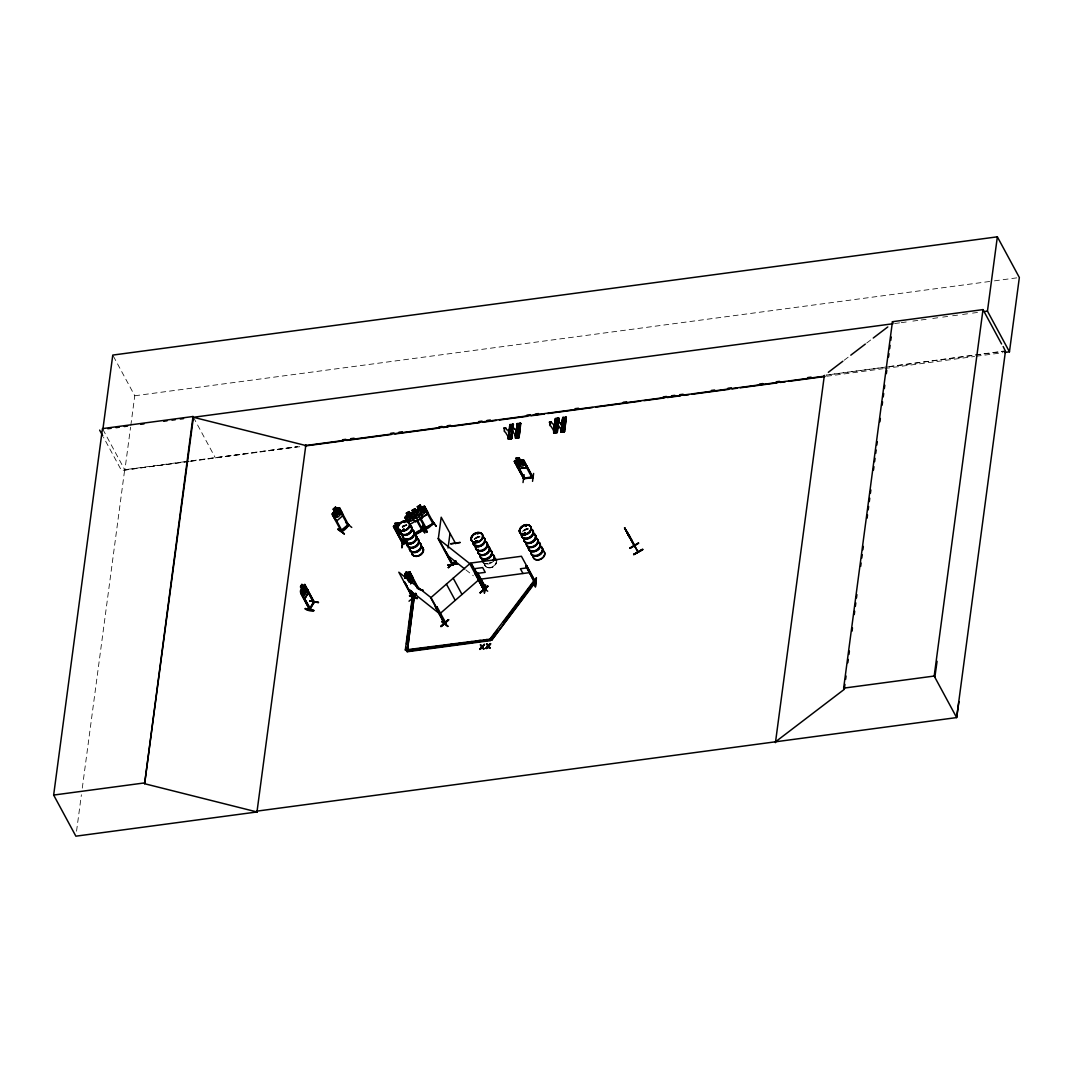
<?xml version="1.0" encoding="UTF-8"?>
<svg xmlns="http://www.w3.org/2000/svg" width="1073" height="1073" viewBox="0 0 1073 1073"><rect width="100%" height="100%" fill="white"/><g stroke="black" fill="none" stroke-linecap="round" stroke-linejoin="round"><path stroke-width="0.75" stroke-dasharray="5 3.75" d="M76.545 831.199L81.4 794.758M82.286 788.132L124.683 469.733L188.888 461.149M189.076 461.497L124.87 470.081L130.584 427.148M130.812 425.498L134.769 395.776L112.772 355.083M844.183 360.22L849.481 356.182M866.662 343.065L871.947 339.028M488.51 567.912L493.097 566.826L496.678 562.091A6.264 4.533 -28.4 0 1 490.053 567.845L485.948 566.987L483.252 562.292M491.595 567.51L493.097 566.812M188.861 461.35L121.464 470.47L103.545 437.328M190.511 461.122L297.543 446.636L190.538 460.934M886.942 366.886L826.009 375.121L887.492 366.912M888.578 366.658L1005.495 350.844M134.769 395.776L992.793 281.059M994.456 280.844L1019.35 277.518M894.641 323.536L899.603 322.866M901.266 322.651L906.242 321.98M912.868 321.095L919.494 320.21M921.157 319.982L926.133 319.325M932.759 318.44L941.048 317.326M942.698 317.112L950.986 315.998M952.65 315.77L960.939 314.671M962.588 314.443L970.877 313.343M972.54 313.115L977.503 312.458M889.155 366.684L1005.455 351.139M190.726 461.269L300.132 446.65M826.72 376.247L883.2 368.696M884.863 368.468L974.566 356.477M976.229 356.249L1002.812 352.695M484.996 563.647L483.883 563.017A6.358 4.587 -28.4 0 0 492.266 561.863M465.789 569.803L473.367 575.785M193.422 417.276L215.418 457.97M102.874 429.388L124.87 470.081M484.688 564.921L485.117 566.048M484.674 564.894L484.795 563.714A6.264 4.533 -28.4 0 0 490.053 567.845M475.433 538.646A6.358 4.587 -28.4 0 1 479.832 536.621M474.212 539.571A6.358 4.587 -28.4 0 1 479.711 536.393M474.145 539.343A6.264 4.533 -28.4 0 1 478.022 536.567M475.621 538.954A6.264 4.533 -28.4 0 1 479.966 536.956M496.41 561.876A6.237 4.507 -28.4 0 1 489.905 567.55A6.237 4.507 -28.4 0 1 484.701 563.446M492.359 562.078A6.264 4.533 -28.4 0 1 484.044 563.191M490.629 562.265A6.25 4.52 -28.4 0 1 489.14 562.936M487.611 563.312A6.25 4.52 -28.4 0 1 486.109 563.338M523.745 530.84A6.358 4.587 -28.4 0 1 528.157 528.815M523.624 530.612A6.358 4.587 -28.4 0 1 528.037 528.587M522.457 531.524A6.264 4.533 -28.4 0 1 527.889 528.385M523.946 531.148A6.25 4.52 -28.4 0 1 528.292 529.15M402.375 527.192A6.358 4.587 -28.4 0 1 406.788 525.166M402.254 526.95A6.358 4.587 -28.4 0 1 406.654 524.938M402.174 526.736A6.25 4.52 -28.4 0 1 406.506 524.751M402.563 527.487A6.264 4.533 -28.4 0 1 406.922 525.488M402.496 526.186L403.354 526.065L402.496 526.186"/><path stroke-width="1.5" d="M437.784 610.671L444.37 622.689C444.772 623.265 446.891 624.057 445.134 623.239L445.51 622.461L445.805 623.131M446.019 623.333L437.006 606.849L436.349 607.439L437.006 606.849M474.695 572.741L484.245 590.043L484.54 588.822M484.862 589.453L470.511 563.097L430.997 597.554L445.456 623.829M347.639 525.301L341.871 530.317L342.233 531.014M342.072 530.478L340.946 530.827L348.363 524.402M300.52 592.148L300.507 590.593L304.826 584.463L314.282 602.141C312.994 604.247 313.262 599.794 313.946 601.98L305.148 585.71L313.839 602.811L307.683 591.84M422.816 525.81C424.05 522.645 431.212 542.16 422.829 525.757L427.014 531.725M625.425 529.458L638.033 552.139L629.154 535.065M634.612 545.835L634.921 546.305M407.928 578.521L405.554 577.77L408.048 577.582L408.612 573.666L408.692 577.515C412.434 576.979 411.174 580.305 408.558 578.441L408.612 581.606M503.814 428.328L504.833 427.671M509.434 436.698L509.071 437.69M504.069 427.966L505.651 427.899L506.751 429.79A2.226 1.368 6.9 0 1 508.334 431.869L510.735 437.154C507.73 438.87 509.876 435.276 510.225 438.334M511.633 426.772L511.258 427.014M516.301 436.496L516.864 435.759L516.287 436.416M549.363 422.346L550.972 421.689L552.313 423.701A2.226 1.368 6.9 0 1 553.909 425.766L556.297 431.064M555.13 431.172L555.774 432.365L554.714 430.622L554.513 431.534L554.781 430.528L554.929 431.628M556.699 421.367L557.195 420.67M561.836 430.514L562.319 429.602M562.373 430.528L562.118 429.589M402.187 547.632L403.059 539.545M424.841 527.929L425.753 527.339L426.263 528.171L420.173 517.159M433.827 523.45L425.163 528.466L426.263 528.171M432.768 523.798C436.201 519.989 426.249 532.356 424.975 527.755L433.935 523.731L424.425 506.241L416.539 509.983L418.43 508.776L417.357 506.778L420.24 505.182L417.357 506.778M433.009 523.839L433.412 522.913L432.875 523.557M484.607 592.886L485.707 585.093M523.007 482.555L524.174 474.722M452.98 564.867C450.459 562.332 453.705 566.182 452.538 564.505L438.388 538.217L441.191 517.213L455.703 543.676L454.939 542.79M447.964 565.256L457.42 563.754L447.951 565.243M450.767 543.863L460.25 542.455L450.794 543.716M452.229 563.446L452.913 564.358L446.381 552.34M508.495 439.045L509.179 438.937L507.851 438.186L508.025 436.738L509.259 438.468M512.666 430.675L511.7 438.575L511.003 437.73L508.401 438.709L508.267 436.711M508.669 434.377L509.863 424.559L513.431 424.371L513.028 427.537L513.109 424.331M510.735 437.154L508.629 437.274M508.884 434.243L510.453 424.828M509.071 435.853L510.882 424.747M509.085 435.866L510.855 424.76M509.581 437.14L509.031 436.778M510.694 438.723L513.015 424.439M508.079 439.098L511.378 438.441L513.082 424.237L512.626 428.1L509.407 428.409L512.545 427.953M511.097 438.669L512.478 424.331M511.244 438.642L512.398 429.24L509.246 429.683L512.465 429.374M512.586 430.702L511.647 438.589L510.802 438.602M518.071 436.175L515.67 430.877A2.226 1.368 6.9 0 0 514.088 428.811L514.101 428.704M517.119 423.915L520.754 423.379L519.037 437.596L515.402 438.119L515.362 435.759L516.582 437.61M515.362 435.759L515.737 436.47L518.889 436.027L518.5 435.316L515.912 436.295L515.737 437.73L515.603 435.732M515.992 433.398L517.199 423.58L520.257 423.459M516.153 433.277L517.816 423.835M516.395 433.331L517.199 423.58M516.502 437.972L515.563 437.918L517.883 423.634L516.475 437.985L517.736 423.835M520.74 423.392L519.855 423.419L517.964 437.757L520.459 423.339M517.937 437.744L519.01 437.61L520.15 423.473M518.567 437.663L520.351 423.138M518.97 437.61L520.499 423.339M554.205 431.359L550.932 426.196A2.226 1.368 6.9 0 1 550.221 423.996L550.234 423.889M551.522 422.239L549.845 421.769M555.345 418.805L558.993 418.269L557.263 432.486L553.802 432.795L553.588 430.649L554.821 432.499M556.807 432.553L557.893 424.465L557.249 432.499L556.565 431.641L553.963 432.62L553.829 430.622M553.641 433.009L554.714 432.875L556.458 418.644L555.546 418.685L553.668 433.023L555.438 418.47L558.55 418.363M553.802 432.808L556.163 418.591L554.674 432.875M556.458 418.644L554.741 432.862M558.04 418.242L556.19 432.647L558.04 418.242L557.92 421.541M557.611 424.667L556.981 432.419M558.577 418.027L558.121 421.863L554.969 422.319L558.188 422.011M558.537 421.448L558.725 418.229M559.663 422.614A2.226 1.368 6.9 0 1 561.246 424.68L561.233 424.787A2.226 1.368 6.9 0 0 559.65 422.722L558.872 421.139M560.75 431.118L563.902 430.662L564.572 431.52L566.316 417.29L564.344 431.453L563.526 431.668L564.599 431.507L561.139 431.923L560.924 429.669L562.145 431.52M562.762 417.491L563.794 417.665L562.064 431.882L560.991 432.03L562.762 417.491L566.316 417.29M561.058 432.03L562.842 417.625L561.394 431.976M561.608 431.95L563.459 417.545M561.434 431.976L563.473 417.625M562.48 430.072L563.11 431.386L562.48 430.072L561.528 430.206M563.929 431.601L565.914 417.035L564.143 431.574M394.113 527.353L403.596 543.354M402.791 539.867L401.771 547.753M403.73 543.783L397.171 531.309M477.337 572.754L476.492 572.875L477.337 572.754L486.243 589.023L484.889 588.608M484.205 592.993L485.197 585.12M486.109 589.064L485.707 588.541M535.668 582.424L534.622 582.559L525.944 566.008L526.803 565.887L535.668 582.424L521.424 556.27L471.141 562.99L485.291 589.157L486.136 589.037M526.803 565.887L525.918 566.276M535.279 581.888C533.281 581.486 536.929 581.633 534.81 582.585M525.944 566.008L534.716 582.545L535.186 581.539M535.025 585.871C538.633 560.321 533.429 604.89 536.285 578.293M257.212 811.081L257.104 811.953L75.875 836.175L53.65 795.066L102.458 428.623L193.006 416.512L193.422 417.276L144.614 783.719L256.97 811.966L257.091 811.108L956.647 717.582L958.9 701.621M102.874 429.388L112.772 355.083L997.354 236.825L1019.35 277.518L1009.452 351.81L1004.476 352.481M144.614 783.719L193.006 416.512M256.97 811.966L305.899 444.665M402.979 543.931L393.469 526.467L394.073 525.529L399.357 524.992M396.192 525.247L395.105 523.248L398.204 522.833L399.263 525.005L398.204 522.833M401.315 533.308C398.955 536.044 393.778 528.855 398.445 533.616M405.326 649.943L412.314 597.446L414.151 597.192L407.23 651.74L490.173 640.648L490.374 639.119L405.326 649.943L407.163 649.702M405.607 650.453L406.037 647.167M406.479 643.894L408.223 630.763M408.665 627.477L412.595 597.956L414.433 597.701M407.23 651.74L414.151 597.192M448.058 548.021L449.989 533.482M490.173 640.648L490.093 638.609M515.939 458.238L519.037 457.742L520.11 459.834L521.947 460.371L523.973 464.113L523.289 465.923L520.405 466.299L517.991 464.904L515.965 461.175L517.159 460.304L515.952 458.158L517.025 460.156M515.778 462.396L514.919 462.503L515.778 462.396L524.67 478.665L517.28 464.837M523.302 461.39L524.187 461.001L523.302 461.39L531.779 477.257M523.597 460.035L532.986 477.606L523.597 460.035L520.056 459.821L518.97 457.822M523.302 478.209L524.295 477.807M524.442 478.236L523.544 477.82L523.664 478.531M526.494 465.508L526.508 467.64L519.252 468.606L517.213 466.742L519.292 468.525L526.521 467.546L526.4 465.414M532.007 477.673L532.771 476.667L531.859 476.761M532.543 481.334L533.603 473.461M775.444 742.65L824.359 375.349M775.551 741.792L844.29 689.335L843.646 688.142L892.454 321.712L983.002 309.601L1001.578 343.977M844.29 689.335L844.947 684.346M845.618 679.357L846.06 676.044M847.831 662.738L848.274 659.426M848.931 654.436L849.373 651.11M852.029 631.165L852.472 627.853M854.242 614.547L854.685 611.234M855.355 606.245L855.798 602.919M856.455 597.943L856.898 594.616M860.667 566.37L861.109 563.043M861.767 558.054L862.209 554.728M862.88 549.752L863.322 546.425M867.078 518.179L867.52 514.852M868.191 509.863L868.634 506.536M869.291 501.56L869.734 498.234M870.404 493.245L870.847 489.932M873.502 469.987L873.945 466.661M874.602 461.672L875.045 458.359M875.716 453.369L876.158 450.043M876.815 445.054L877.258 441.741M879.914 421.796L880.356 418.47M882.127 405.178L882.569 401.852M883.24 396.876L883.683 393.55M884.34 388.56L884.782 385.234M886.338 373.605L886.781 370.279M888.551 356.987L888.994 353.661M889.651 348.685L890.094 345.358M890.764 340.369L891.207 337.043M1003.161 346.512L1005.455 351.139L956.647 717.582L934.194 676.044L983.002 309.601M1009.452 351.81L987.455 311.116L997.354 236.825M934.838 677.224L937.078 661.276M413.561 518.661L410.691 517.736L409.282 521.116L409.846 517.642C401.718 513.538 411.764 519.439 411.428 513.672M301.687 588.862L301.312 590.807L303.337 594.536L304.933 594.871L306.301 592.484L306.167 589.6L304.155 585.871L303.055 586.475L301.889 584.302L300.427 586.851L301.513 588.862M411.643 513.86L411.039 516.971L414.03 518.071M483.628 588.997L482.85 588.715L483.775 589.667M483.722 588.809L482.85 588.715M484.03 589.439L483.427 589.144M510.091 430.555L510.225 429.723M510.668 430.769L511.365 429.817L510.56 429.535M517.347 429.039L518.179 429.736L518.554 428.61M556.954 424.143L556.31 423.392M564.143 423.205C561.93 424.935 563.875 420.67 564.197 423.312M335.125 519.319L336.962 520.66L335.044 519.399L332.147 514.021L334.307 511.191L333.113 509.192L335.541 507.073L336.681 509.125L339.43 507.811M338.196 507.703L332.147 514.021M404.99 522.336L404.494 522.175M402.616 530.075L403.596 529.177M403.864 529.365L404.373 529.458M404.172 529.297L404.28 530.223M478.102 533.375L477.391 533.227M478.102 533.683L477.217 533.992L477.351 533.294M477.498 541.1L476.224 540.819L475.876 542.039M476.68 541.852L476.157 541.811M477.069 540.872L476.372 541.047M477.123 541.476L476.814 540.765M477.405 541.235L476.466 542.053M525.435 525.824L526.427 525.877L525.663 525.488M526.374 525.609L525.69 525.864L526.36 525.985M524 533.724L524.71 534.086M525.327 533.455L524.335 533.147M305.282 608.579C322.799 610.564 308.716 612.871 305.295 608.498M313.759 610.658L305.242 609.263M554.996 430.608L554.795 431.668M414.366 535.038C435.92 524.751 412.89 531.162 415.144 534.582L406.211 518.085L405.42 518.541L407.619 522.618M421.609 529.727L422.185 530.545L416.793 520.821M422.507 529.512L414.862 533.885M309.252 609.008L310.017 608.82M313.222 602.087L314 601.899M309.99 608.284L309.856 609.665L314.322 602.02M407.177 521.612L404.95 517.521L407.539 515.147L406.452 513.149L409.215 511.539L410.235 513.659M405.098 517.548L405.554 516.314L412.086 512.398L413.521 512.586M416.016 511.217L416.498 509.916M416.136 511.191L416.619 510.024M412.072 510.399L414.956 508.817L412.072 510.399L413.32 512.478L411.2 513.524C409.806 516.408 413.132 520.11 415.627 521.585L422.239 517.749L422.145 515.188L418.966 509.527L421.622 507.972L423.647 511.714L420.992 513.256M409.551 595.3L417.115 598.694M409.658 595.622L417.343 598.372M413.601 596.28L415.814 593.758M413.534 596.736L414.339 596.172L411.348 590.821M415.841 593.423L413.199 596.239M634.921 546.398L624.607 527.862L634.572 546.626M549.483 421.904L550.221 423.996M554.687 431.534L555.049 430.581M300.601 586.851L301.969 584.477M313.946 601.98L309.52 609.679L300.762 593.329L301.178 592.618L310.338 608.941L301.178 592.618M309.628 608.995L309.869 609.732L301.057 593.382L301.459 592.685M304.866 598.573L308.233 592.698L307.83 589.855M300.494 592.068L304.866 598.694L308.394 592.725L307.683 589.909M310.003 600.907L318.574 602.382L309.963 601.054M309.789 608.391L313.276 602.342M518.661 429.146L517.937 429.669M555.666 423.768L556.055 424.68M404.481 522.511L404.28 522.189M402.965 529.579L403.824 530.062M477.083 541.275L475.849 541.141M524.348 533.227L524.093 533.992M524.389 533.563L524.751 532.879M525.14 532.959L524 533.911M524.362 534.206L525.663 533.603M441.969 621.254L448.058 626.189M447.736 626.525L441.768 621.884M338.196 528.935L344.339 533.885L337.995 529.552L338.236 528.868M338.29 529.257L344.339 533.885M393.59 526.481L394.167 525.596M407.579 515.214L406.519 516.717L408.545 520.459L410.825 521.223L413.481 519.667M417.545 510.359L418.604 508.857L417.477 506.791M413.279 512.411L412.22 513.9L414.232 517.642L416.525 518.42L419.194 516.878L419.744 514.45L417.732 510.721L415.935 510.869M406.801 543.086L402.844 543.595L406.533 542.938M484.902 588.299L486.082 588.742M485.224 588.889L486.082 588.701M405.379 574.162L406.479 572.687L405.768 574.833L406.506 572.7M405.742 574.833L406.841 573.358M407.606 573.921L408.934 572.231L404.561 577.891L405.889 576.214L404.722 574.216L406.573 571.775L404.816 574.256L405.996 576.241L405.433 578.132L405.795 576.228M404.695 577.958L409.993 572.083L412.81 577.515M407.7 579.393L406.345 576.912L408.048 574.618L410.101 578.36L408.384 580.641L408.022 573.438M417.263 587.575L410.168 573.237M408.357 580.641L410.074 578.36M413.159 580.238L412.729 577.489L413.346 580.292L410.624 583.699L413.346 580.292L412.877 577.448M409.443 595.971L417.424 598.358M413.507 596.32L415.586 593.329M416.083 593.852L413.829 596.91L413.561 596.266M406.359 576.912L408.075 574.618M491.823 640.004L490.053 638.931L533.603 581.217L535.105 581.767L491.823 640.004L535.387 582.29L533.603 581.217M490.334 639.454L497.255 630.267M503.197 622.394L523.986 594.844M525.971 592.216L533.885 581.727M421.166 514.289L421.716 511.378L425.23 511.888L422.065 510.614C424.532 506.08 420.643 506.818 421.193 510.507L418.805 509.581L418.014 510.225M482.166 646.254L484.299 644.363L482.662 646.965L480.436 644.873L482.34 646.59L484.486 644.699M489.704 643.639L488.456 645.772L490.602 643.88L489.892 643.974M479.832 649.044L481.697 646.751L482.193 647.462L480.02 649.38L482.005 647.126L483.936 648.857L483.185 648.964M485.948 648.226C487.303 645.208 489.489 646.026 486.847 648.468L485.948 648.226L488.121 646.308L486.552 644.068L488.456 645.772M518.728 437.543L518.393 437.355M480.02 649.38L481.871 647.086L480.436 644.873M484.299 644.363L482.474 646.617L483.936 648.857M486.136 648.561L487.987 646.268L490.053 648.038L489.114 647.81M490.602 643.88L488.778 646.147L490.428 643.545M562.306 429.696L562.051 430.689L563.647 429.978L561.246 424.68M341.08 530.706L341.281 531.457L348.685 525.005M342.22 531.095L333.22 514.53L332.55 515.12L341.482 531.618L342.3 530.974L341.777 530.156M348.443 524.724C350.066 524.938 341.697 533.549 341.214 531.041M347.987 525.555L339.135 509.38M348.484 524.751L348.148 525.81L348.886 525.234L348.282 524.469M556.847 423.607L555.599 424.331L556.807 424.184M414.111 595.756L414.285 596.253M413.923 596.883L409.846 590.043M403.891 530.236L404.011 529.405M404.186 530.142L402.831 530.464M525.555 533.791L524.777 534.247M402.911 543.635C401.396 542.63 404.601 542.951 402.697 542.938M403.502 543.179L402.657 543.34M484.996 588.286L485.761 588.138M524.228 478.115L531.819 476.975M532.919 477.579L523.651 478.84M413.923 596.212L411.08 590.727M318.332 602.691L309.775 600.719M404.695 582.518L404.414 581.874L413.494 598.788M409.014 601.202L416.619 594.844M448.232 567.55L455.596 561.031M448.353 567.456L455.743 560.978M448.447 567.697L455.837 561.192M413.561 598.841L408.813 589.426M435.222 606.621L444.048 622.984M475.191 573.572L476.063 573.143L475.191 573.572L484.299 589.962M440.923 626.203C464.354 606.232 425.874 640.326 448.259 619.684M483.427 588.97L478.29 580.104M441.083 626.484L448.46 619.993M480.127 592.537C503.774 572.995 464.958 606.446 487.518 586.073M480.302 592.832L487.705 586.381M481.67 586.623L487.679 591.223M333.287 509.232L335.554 507.261M333.435 514.691L332.55 515.12M339.35 509.541L339.806 508.79M338.196 507.797L339.497 507.717L342.408 513.095L342.649 515.805L336.949 520.781M351.756 527.42L345.64 522.403M439.796 613.823L479.309 579.366M561.957 430.286L562.185 429.656M828.329 372.318L842.868 361.225M850.795 355.176L865.334 344.071M873.261 338.022L887.8 326.93M396.313 525.381L395.132 526.266L397.144 529.995L399.558 531.39M563.191 422.775L563.875 422.521M484.191 588.688L484.647 589.265M443.726 622.394L445.134 623.239M476.157 541.033L477.431 540.926M406.493 513.216L409.148 511.66M410.288 513.538L412.139 512.465M421.313 507.18L424.546 506.228L427.456 511.606L427.456 514.141L422.212 517.293L427.55 514.168L427.416 511.539M424.157 507.677L425.069 507.435L424.157 507.677L433.197 524.147M412.622 518.071L409.966 519.627L407.941 515.885L410.597 514.329L413.722 520.137M421.85 514.866L424.506 513.31L425.069 510.882L423.044 507.14L421.26 507.301L420.2 505.115M415.197 521.304L409.859 524.429M431.963 520.472L436.309 526.347L431.775 520.137M425.176 528.064L432.634 523.584M415.144 534.582L422.802 529.807M420.804 526.481L424.801 532.999L421.394 526.521M419.275 509.876L416.042 510.815M411.254 513.591L417.84 509.688M413.588 520.137L415.586 521.693L422.279 517.816L422.185 515.255M625.733 529.955L627.718 533.455C628.335 534.582 629.811 537.707 625.867 529.901M625.814 530.29L624.607 527.862M626.847 531.953L627.826 533.643M627.651 533.268L628.577 534.636L624.513 527.916M631.434 539.934L632.037 541.369L631.487 540.014M629.824 548.035L638.542 543.005L630.039 548.37M629.958 548.249L638.65 543.22M633.687 554.272C661.29 539.397 615.754 565.122 642.392 549.269M563.861 423.446L563.164 423.553M425.512 528.694L420.12 518.97M422.601 529.874L416.981 519.225M313.531 602.221L313.92 601.457M413.038 597.54L413.078 598.184M523.865 478.424L532.973 477.257M477.928 533.241L478.142 533.469M557.182 420.79L558.537 420.938M303.941 584.758L304.826 584.463M444.53 623.386L430.407 597.151L398.807 572.204L412.944 598.493M408.893 572.217L409.926 572.057M408.826 572.285L409.873 572.177M555.331 420.053L558.403 419.463M558.04 423.285L554.889 423.741M554.137 431.185L556.739 430.206L557.115 430.917L553.976 431.359L553.588 430.649M516.596 437.489L517.562 437.355L516.918 436.161M403.636 543.072L406.573 542.67M402.777 543.917L406.761 543.367M447.951 565.015L457.38 563.955M107.81 428.731L111.096 428.288M116.045 427.631L119.331 427.188M124.267 426.531L127.566 426.088M140.737 424.318L144.023 423.889M163.78 421.246L167.08 420.804M172.015 420.147L175.301 419.704M180.251 419.047L183.537 418.604M984.142 311.572L987.455 311.116M342.448 439.782L345.774 439.34M350.764 438.669L354.09 438.227M390.639 433.331L393.965 432.888M398.955 432.218L402.281 431.775M438.83 426.893L442.156 426.45M447.146 425.78L450.472 425.337M478.719 421.555L482.045 421.112M487.021 420.455L490.348 419.999M526.91 415.117L530.236 414.674M535.212 414.004L538.539 413.561M575.101 408.679L578.427 408.236M623.292 402.227L626.619 401.785M663.168 396.903L666.494 396.46M671.483 395.789L674.81 395.347M679.786 394.676L683.112 394.234M711.359 390.451L714.685 390.009M727.977 388.238L731.303 387.796M759.55 384.013L762.876 383.571M776.168 381.787L779.494 381.344M807.741 377.575L811.067 377.133M824.252 376.207L305.778 445.523L193.422 417.276L892.977 323.751L892.454 321.712M305.121 445.979L343.333 440.869M346.646 440.426L391.497 434.431M394.824 433.988L439.675 427.993M443.001 427.55L447.978 426.88M451.304 426.437L479.537 422.655M482.863 422.212L496.155 420.442M499.481 419.999L527.715 416.217M531.041 415.774L544.333 414.004M547.646 413.548L592.497 407.552M595.823 407.11L640.675 401.114M644.001 400.672L663.932 398.003M667.258 397.56L680.537 395.789M683.863 395.347L688.853 394.676M692.165 394.234L728.715 389.351M732.041 388.895L737.017 388.238M740.343 387.796L776.892 382.9M780.219 382.457L785.195 381.8M788.521 381.358L825.07 376.462M517.173 460.21L514.316 461.377L523.812 478.853L514.316 461.377L515 460.505L523.503 460.169M394.073 525.622L396.326 525.301M398.418 533.616L401.315 533.227M476.868 573.465L485.237 572.338L482.676 567.59L474.293 568.717L485.278 589.225M526.937 567.885L520.392 568.757L522.967 573.505M479.939 579.259L530.223 572.539M410.758 649.769L415.734 649.098M419.047 648.655L424.023 647.985M427.336 647.542L432.312 646.885M435.638 646.442L438.951 646M443.927 645.329L447.24 644.886M450.566 644.444L455.542 643.773M458.855 643.331L463.831 642.673M467.144 642.231L472.12 641.56M475.446 641.118L480.422 640.447M483.735 640.004L487.048 639.562M406.962 651.231L489.892 640.138M843.646 688.142L934.194 676.044M53.65 795.066L144.198 782.955M518.474 428.65L517.427 428.878L517.816 429.79M417.88 509.836L419.194 509.957M512.156 426.799L512.961 427.027M477.78 550.878L477.874 550.905A6.264 4.533 -28.4 0 0 486.163 553.99A6.264 4.533 -28.4 0 0 487.29 545.486M304.866 598.694L303.377 597.393M525.032 532.865L525.824 533.281M505.115 427.805L505.826 428.154M402.804 543.957L393.483 526.374M406.573 571.775L407.74 573.814L408.961 573.398L410.986 577.14L410.932 579.957L409.229 582.25L410.972 579.97L411.026 577.14L409.001 573.398L407.713 573.961L406.546 571.775L404.816 574.256M413.199 580.238L412.743 577.408M417.169 588.232L423.312 590.472L418.269 588.849M490.053 638.931L491.555 639.495M413.266 598.144L404.414 581.874M404.722 539.424L404.816 539.451A6.25 4.52 -28.4 0 0 413.092 542.522A6.25 4.52 -28.4 0 0 414.232 534.032M303.525 589.855L301.379 590.432L303.538 591.129L303.86 595.18L304.088 591.022C306.409 593.007 307.495 589.399 304.142 590.083L303.833 586.166L303.525 589.909M446.824 554.835L464.529 568.797M334.186 511.191L333.515 512.961L335.541 516.703L337.619 517.253L339.886 515.268L340.235 512.612L338.223 508.87L336.64 509.259L335.487 507.207M407.619 588.487L439.206 613.434M513.176 427.067L514.088 428.811M488.591 645.798L490.053 648.038M488.309 646.643L489.301 648.146M556.713 421.26L557.544 423.017A2.226 1.368 6.9 0 0 558.268 425.216L561.528 430.38M512.72 431.198L515.965 436.47M508.629 437.462L505.383 432.178A2.226 1.368 6.9 0 1 504.645 430.085L503.867 428.516M423.097 525.22L427.161 531.698M406.332 513.135L407.445 515.201M406.211 518.085L405.42 518.541M628.067 534.461L629.033 536.151M632.131 541.315L627.437 533.455M642.566 549.577L633.821 554.526M629.958 537.385L630.361 538.029L628.241 534.314L630.092 537.962M564.452 429.924L564.13 429.817M560.924 429.669L561.3 430.38M554.191 431.185L554.835 432.379M519.882 426.974L516.81 427.564M511.204 427.537L511.982 429.106A2.226 1.368 6.9 0 0 512.706 431.306M511.553 437.006L511.231 436.899M477.378 572.486L486.27 588.755M483.91 589.909L469.625 563.499L438.025 538.552L452.162 564.841L452.779 565.189L443.632 548.223L453.034 564.961M420.133 505.235L421.22 507.234M453.208 578.173L462.007 594.455M414.916 508.75L415.989 510.936M487.303 643.961L486.552 644.068M446.422 584.101L455.22 600.37M395.105 523.248L400.645 533.415M409.792 572.137L418.51 588.259M411.133 576.63L417.008 587.481M405.728 583.712L407.271 586.569M339.363 507.757L348.805 525.341M99.641 430.112L102.753 435.879M485.157 541.382A6.358 4.587 -28.4 0 1 486.726 547.485A6.358 4.587 -28.4 0 1 478.947 551.053A6.358 4.587 -28.4 0 1 476.01 545.58M485.251 541.717A6.264 4.533 -28.4 0 1 484.808 549.778A6.264 4.533 -28.4 0 1 475.889 548.383M487.129 545.245A6.223 4.507 -28.4 0 1 488.658 551.227A6.223 4.507 -28.4 0 1 481.026 554.714A6.223 4.507 -28.4 0 1 478.169 549.363M483.856 537.519A6.358 4.587 -28.4 0 1 480.838 545.902A6.358 4.587 -28.4 0 1 473.22 542.401M485.962 541.57A6.264 4.533 -28.4 0 1 482.233 550.154A6.264 4.533 -28.4 0 1 475.822 545.097M483.936 537.841A6.264 4.533 -28.4 0 1 480.959 546.103A6.264 4.533 -28.4 0 1 473.434 542.656M485.036 541.154A6.358 4.587 -28.4 0 1 486.606 547.243A6.358 4.587 -28.4 0 1 478.813 550.825A6.358 4.587 -28.4 0 1 475.889 545.352M482.609 536.661A6.358 4.587 -28.4 0 1 481.455 545.285A6.358 4.587 -28.4 0 1 473.086 542.173M482.421 536.473A6.264 4.533 -28.4 0 1 481.281 544.977A6.264 4.533 -28.4 0 1 473.032 541.905M493.285 555.13A6.264 4.533 -28.4 0 1 493.432 560.938M482.81 561.192A6.264 4.533 -28.4 0 1 482.783 559.945M493.204 554.808A6.358 4.587 -28.4 0 1 493.352 560.696M483.024 562.078A6.358 4.587 -28.4 0 1 482.568 559.69M487.316 545.513A6.264 4.533 -28.4 0 1 486.176 554.03A6.264 4.533 -28.4 0 1 477.928 550.959M487.491 545.916A6.223 4.507 -28.4 0 1 487.048 553.936A6.223 4.507 -28.4 0 1 478.182 552.555M489.65 549.698A6.358 4.587 -28.4 0 1 488.497 558.322A6.358 4.587 -28.4 0 1 480.141 555.21M491.756 553.762A6.25 4.52 -28.4 0 1 493.017 560.173M482.85 561.541A6.25 4.52 -28.4 0 1 482.394 559.194M489.731 550.033A6.25 4.52 -28.4 0 1 489.288 558.081A6.25 4.52 -28.4 0 1 480.396 556.699M489.529 549.47A6.358 4.587 -28.4 0 1 488.376 558.094A6.358 4.587 -28.4 0 1 480.007 554.969M489.342 549.269A6.264 4.533 -28.4 0 1 488.202 557.772A6.264 4.533 -28.4 0 1 479.953 554.701M494.049 558.027A6.237 4.507 -28.4 0 1 496.383 560.629M495.324 558.899A6.264 4.533 -28.4 0 1 496.558 560.897M533.482 533.576A6.358 4.587 -28.4 0 1 535.051 539.665A6.358 4.587 -28.4 0 1 527.259 543.233A6.358 4.587 -28.4 0 1 524.335 537.774M535.601 537.721A6.237 4.507 -28.4 0 1 534.475 546.184A6.237 4.507 -28.4 0 1 526.266 543.126M533.576 533.898A6.264 4.533 -28.4 0 1 533.12 541.972A6.264 4.533 -28.4 0 1 524.214 540.577M535.454 537.439A6.237 4.507 -28.4 0 1 534.327 545.902A6.237 4.507 -28.4 0 1 526.105 542.844M532.181 529.713A6.358 4.587 -28.4 0 1 528.399 538.405A6.358 4.587 -28.4 0 1 521.907 533.281M534.274 533.777A6.25 4.52 -28.4 0 1 531.296 542.026A6.25 4.52 -28.4 0 1 523.785 538.579M531.135 529.418A6.25 4.52 -28.4 0 1 532.677 535.414A6.25 4.52 -28.4 0 1 525.019 538.928A6.25 4.52 -28.4 0 1 522.135 533.549M533.348 533.348A6.358 4.587 -28.4 0 1 534.917 539.437A6.358 4.587 -28.4 0 1 527.138 543.005A6.358 4.587 -28.4 0 1 524.214 537.533M532.06 529.485A6.358 4.587 -28.4 0 1 529.043 537.855A6.358 4.587 -28.4 0 1 521.411 534.367M531.846 529.271A6.264 4.533 -28.4 0 1 528.868 537.546A6.264 4.533 -28.4 0 1 521.344 534.086M541.61 547.324A6.264 4.533 -28.4 0 1 538.633 555.586A6.264 4.533 -28.4 0 1 531.108 552.139M540.403 546.372A6.358 4.587 -28.4 0 1 539.25 554.996A6.358 4.587 -28.4 0 1 530.88 551.884M542.509 550.476A6.237 4.507 -28.4 0 1 541.382 558.953A6.237 4.507 -28.4 0 1 533.16 555.894M542.375 550.234A6.237 4.507 -28.4 0 1 541.932 558.268A6.237 4.507 -28.4 0 1 533.066 556.887M535.816 538.083A6.237 4.507 -28.4 0 1 535.36 546.117A6.237 4.507 -28.4 0 1 526.494 544.735M537.975 541.878A6.358 4.587 -28.4 0 1 536.822 550.516A6.358 4.587 -28.4 0 1 528.452 547.391M540.081 545.956A6.25 4.52 -28.4 0 1 539.639 554.003A6.25 4.52 -28.4 0 1 530.746 552.622M539.169 542.831A6.25 4.52 -28.4 0 1 536.205 551.079A6.25 4.52 -28.4 0 1 528.694 547.646M537.841 541.65A6.358 4.587 -28.4 0 1 536.701 550.275A6.358 4.587 -28.4 0 1 528.332 547.163M539.571 542.965A6.264 4.533 -28.4 0 1 535.038 550.65A6.264 4.533 -28.4 0 1 528.265 546.895M537.653 541.463A6.264 4.533 -28.4 0 1 538.767 542.08M558.282 425.109A2.226 1.368 6.9 0 1 557.558 422.91M412.193 530.263A6.25 4.52 -28.4 0 1 411.053 538.753A6.25 4.52 -28.4 0 1 402.818 535.682M412.099 529.928A6.358 4.587 -28.4 0 1 410.959 538.552A6.358 4.587 -28.4 0 1 402.59 535.427M414.084 533.764A6.25 4.52 -28.4 0 1 412.957 542.254A6.25 4.52 -28.4 0 1 404.722 539.183M410.811 526.065A6.358 4.587 -28.4 0 1 407.794 534.448A6.358 4.587 -28.4 0 1 400.162 530.947M412.904 530.116A6.264 4.533 -28.4 0 1 409.926 538.378A6.264 4.533 -28.4 0 1 402.402 534.931M410.879 526.374A6.264 4.533 -28.4 0 1 407.914 534.649A6.264 4.533 -28.4 0 1 400.377 531.189M413.105 530.317A6.358 4.587 -28.4 0 1 410.087 538.7A6.358 4.587 -28.4 0 1 402.455 535.199M410.677 525.824A6.358 4.587 -28.4 0 1 407.66 534.206A6.358 4.587 -28.4 0 1 400.028 530.706M410.463 525.636A6.25 4.52 -28.4 0 1 407.499 533.885A6.25 4.52 -28.4 0 1 399.988 530.438M419.114 543.059A6.25 4.52 -28.4 0 1 417.974 551.549A6.25 4.52 -28.4 0 1 409.738 548.477M419.02 542.723A6.358 4.587 -28.4 0 1 417.88 551.348A6.358 4.587 -28.4 0 1 409.51 548.236M421.005 546.573A6.25 4.52 -28.4 0 1 420.562 554.62A6.25 4.52 -28.4 0 1 411.67 553.225M414.446 534.434A6.25 4.52 -28.4 0 1 414.004 542.482A6.25 4.52 -28.4 0 1 405.111 541.1M421.072 546.653A6.277 4.533 -28.4 0 1 420.629 554.741A6.277 4.533 -28.4 0 1 411.71 553.346M421.153 546.828A6.25 4.52 -28.4 0 1 420.71 554.875A6.25 4.52 -28.4 0 1 411.817 553.494M416.592 538.23A6.358 4.587 -28.4 0 1 415.452 546.854A6.358 4.587 -28.4 0 1 407.083 543.743M418.711 542.294A6.264 4.533 -28.4 0 1 417.571 550.811A6.264 4.533 -28.4 0 1 409.323 547.726M416.686 538.552A6.264 4.533 -28.4 0 1 415.559 547.069A6.264 4.533 -28.4 0 1 407.297 543.998M418.899 542.495A6.358 4.587 -28.4 0 1 418.443 550.677A6.358 4.587 -28.4 0 1 409.417 549.269M416.472 538.002A6.358 4.587 -28.4 0 1 418.041 544.091A6.358 4.587 -28.4 0 1 410.248 547.673A6.358 4.587 -28.4 0 1 407.324 542.2M417.384 538.431A6.25 4.52 -28.4 0 1 413.668 546.989A6.25 4.52 -28.4 0 1 407.271 541.945M417.477 511.07L416.847 514.356L420.026 515.644L416.512 515.12L415.09 518.5L415.667 515.027L412.649 513.779L415.975 514.249L416.498 511.566L417.477 511.07M337.257 513.565L336.211 517.347L336.506 513.578C332.228 513.86 334.132 510.507 336.734 512.706L337.807 509.071L337.512 512.706L340.409 513.685L337.257 513.565M565.297 417.451L563.526 431.668L565.27 417.464M521.626 460.371L520.848 462.865L524.174 464.971L520.459 463.375C520.995 466.688 516.73 466.165 519.56 463.026L516.395 461.068L519.922 462.49L520.566 460.451L521.626 460.371M301.902 585.228L301.392 587.427L301.902 585.228M303.418 587.146L302.05 589.52L304.061 593.262L305.443 590.888L303.418 587.146M335.339 507.945L334.24 509.89L335.339 507.945M337.002 509.93L334.736 511.901L336.748 515.644L339.028 513.672L337.002 509.93M408.853 512.277L407.15 513.27L407.512 513.94L409.215 512.934L408.853 512.277M419.892 505.906L418.175 506.912L418.537 507.583L420.24 506.577L419.892 505.906M414.567 509.474L412.85 510.466L413.212 511.137L414.929 510.144L414.567 509.474M416.297 511.539L413.642 513.082L415.667 516.824L418.322 515.281L416.297 511.539M627.732 533.925L629.1 536.594L627.732 533.925M512.84 425.552L509.688 426.008L512.84 425.552M520.177 424.573L517.025 425.029L520.177 424.573M565.739 418.483L562.587 418.926L565.739 418.483M512.72 426.518L509.581 426.96L512.72 426.518M520.056 425.538L516.904 425.981L520.056 425.538M558.295 420.428L555.143 420.871L558.362 420.562M565.619 419.449L562.48 419.892L565.619 419.449M565.444 420.884L562.306 421.34L565.444 420.884M519.721 428.261L516.582 428.704L519.721 428.261M565.297 422.172L562.145 422.614L565.297 422.172M512.223 430.675L509.071 431.131L512.223 430.675M519.547 429.696L516.408 430.152L519.547 429.696M557.786 424.586L554.634 425.042L557.786 424.586M565.122 423.607L561.97 424.05L565.189 423.755M518.621 458.305L516.77 458.56L518.983 458.976L518.621 458.305M520.405 460.585L517.521 460.961L519.533 464.703L522.43 464.314L520.405 460.585M397.788 523.396L395.924 523.651L398.15 524.067L397.788 523.396M419.302 589.533L418.98 588.943L419.302 589.533M474.722 542.321A6.264 4.533 -28.4 0 0 482.729 535.333A6.264 4.533 -28.4 0 0 473.193 534.448A6.264 4.533 -28.4 0 0 474.722 542.321M474.937 542.643A6.223 4.507 -28.4 0 0 482.89 535.709A6.223 4.507 -28.4 0 0 473.408 534.837A6.237 4.507 -28.4 0 0 474.937 542.67A6.237 4.507 -28.4 0 0 482.904 535.722A6.237 4.507 -28.4 0 0 473.408 534.837A6.223 4.507 -28.4 0 0 474.937 542.643M474.803 542.455A6.277 4.533 -28.4 0 0 482.81 535.467A6.277 4.533 -28.4 0 0 473.26 534.582A6.277 4.533 -28.4 0 0 474.803 542.455M523.047 534.475A6.237 4.507 -28.4 0 0 531.014 527.514A6.237 4.507 -28.4 0 0 521.518 526.642A6.237 4.507 -28.4 0 0 523.047 534.475M523.248 534.837A6.237 4.507 -28.4 0 0 531.215 527.889A6.237 4.507 -28.4 0 0 521.719 527.004A6.237 4.507 -28.4 0 0 523.248 534.837A6.237 4.507 -28.4 0 0 531.229 527.903A6.237 4.507 -28.4 0 0 521.719 527.017A6.237 4.507 -28.4 0 0 523.262 534.85M523.128 534.662A6.277 4.533 -28.4 0 0 531.135 527.661A6.277 4.533 -28.4 0 0 521.572 526.776A6.277 4.533 -28.4 0 0 523.128 534.662M401.664 530.827A6.25 4.52 -28.4 0 0 409.658 523.852A6.25 4.52 -28.4 0 0 400.122 522.967A6.25 4.52 -28.4 0 0 401.664 530.827A6.264 4.533 -28.4 0 0 409.671 523.879A6.264 4.533 -28.4 0 0 400.135 522.98A6.264 4.533 -28.4 0 0 401.678 530.853M401.879 531.202A6.25 4.52 -28.4 0 0 409.859 524.241A6.25 4.52 -28.4 0 0 400.336 523.356A6.25 4.52 -28.4 0 0 401.879 531.202M401.745 531.001A6.277 4.533 -28.4 0 0 409.765 524.013A6.277 4.533 -28.4 0 0 400.202 523.128A6.277 4.533 -28.4 0 0 401.745 531.001M413.199 542.71A6.277 4.533 -28.4 0 0 414.339 534.18A6.277 4.533 -28.4 0 1 413.199 542.71A6.277 4.533 -28.4 0 1 404.937 539.639A6.277 4.533 -28.4 0 0 413.199 542.71"/></g></svg>
